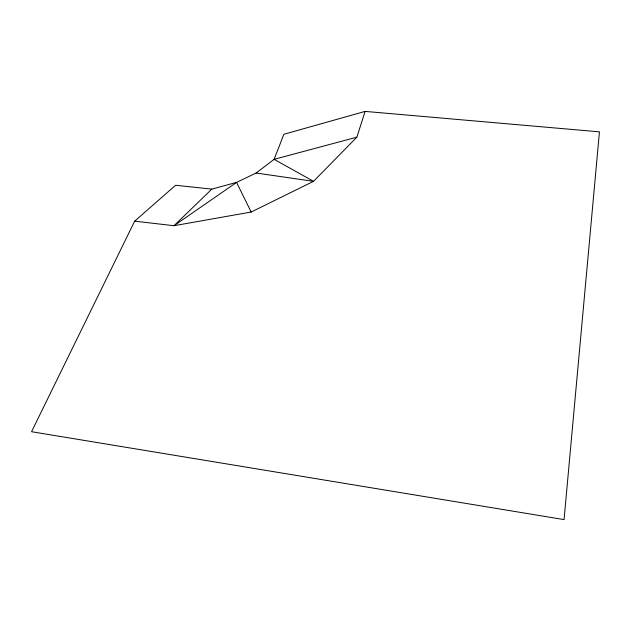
<?xml version="1.0" encoding="UTF-8"?>
<svg xmlns="http://www.w3.org/2000/svg" width="631" height="631" viewBox="0 0 631 631"><rect width="100%" height="100%" fill="white"/><g stroke="black" fill="none" stroke-linecap="round" stroke-linejoin="round"><path stroke-width="0.95" d="M356.878 137.164L365.104 111.395L599.45 131.847L564.059 519.605L31.55 431.707L134.663 221.165L175.607 185.262L211.803 189.126L236.57 182.398L256.115 173.028L274.122 159.343L356.878 137.164L313.528 181.326L251.154 212.04L173.99 225.709L134.663 221.165M211.803 189.126L173.99 225.709L236.57 182.398L251.154 212.04M365.104 111.395L283.871 134.285L274.122 159.343L313.528 181.326L256.115 173.028"/></g></svg>
